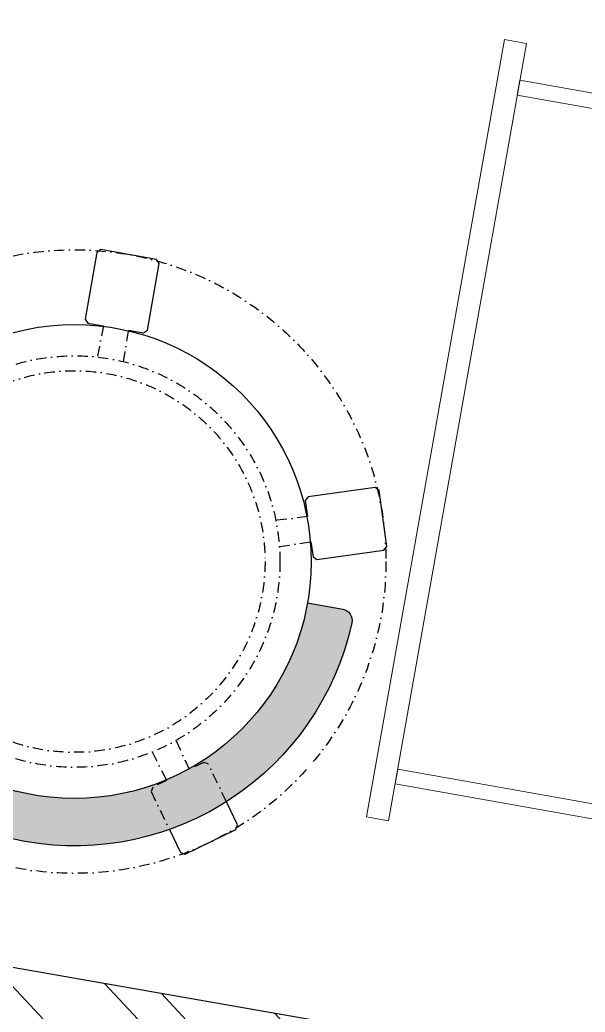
# Model space of a CAD drawing. Header units: feet. Extents: x 9520660 to 9546195, y -5934217 to -5925868.
# Drawn here: x 9539607 to 9540061, y -5933003 to -5932208 of the extents above; entities that cross this region are included whole.
import ezdxf

# ---------------------------------------------------------------- set-up
doc = ezdxf.new("R2010")
doc.units = ezdxf.units.FT
doc.header["$LTSCALE"] = 33
doc.header["$MEASUREMENT"] = 0
doc.linetypes.add('DASHDOT2', pattern=[0.5, 0.25, -0.125, 0, -0.125])
doc.layers.add('A-WALL', color=1, linetype='Continuous')
for name, color, linetype, lineweight in [('HATCH', 9, 'Continuous', 9), ('LENS-FURNITURE', 13, 'Continuous', 9), ('LENS_DIMENSION', 193, 'Continuous', 0), ('LN-ELEVATION-1', 81, 'Continuous', 25), ('LN-HATCH', 251, 'Continuous', 0)]:
    doc.layers.add(name, color=color, linetype=linetype, lineweight=lineweight)

# ---------------------------------------------------------------- blocks, each defined once
blk = doc.blocks.new('A$Ccbeffd58')
at = {"layer": 'LN-HATCH'}
h = blk.add_hatch(dxfattribs=at)
h.set_pattern_fill('ANSI32', color=256, scale=222, angle=88.10999999999999)
h.set_pattern_definition([(133.11, (-3280598.147766057, 5458342.270781114), (-60.77608072651567, -56.89314995255626), []), (133.11, (-3280596.853455801, 5458381.493857941), (-60.77608072651567, -56.89314995255626), [])])
h.paths.add_polyline_path([(-18276.36127662658, 8098.487882137298), (-23145.36127662659, 8098.487882137298), (-23145.36127662659, 8358.487882614136), (-18276.36127662658, 8358.487882614136)])
h.paths.add_polyline_path([(-17465.36127567291, 8098.487882137298), (-18006.36127567291, 8098.487882137298), (-18006.36127567291, 8358.487882614136), (-17465.36127567291, 8358.487882614136)])
h.paths.add_polyline_path([(-23405.36127567292, 8028.487882614136), (-23145.36127662659, 8028.487882614136), (-23145.36127662659, 7728.487882137298), (-23405.36127567292, 7728.487882137298)])
h.paths.add_polyline_path([(-13299.24733989406, 7964.412963810376), (-13928.11376476288, 8075.950033187867), (-17205.36127567291, 8358.487882614136), (-17205.36127567291, 8078.487882137299), (-13334.30142593384, 7767.390025138855)])
h.paths.add_polyline_path([(-9341.102614637, 7262.388108602725), (-13043.43775081634, 7919.042037963866), (-13088.84325852291, 7663.037468669005), (-9386.508122027386, 7006.383543369359)])
h.paths.add_polyline_path([(909.8857962105579, 5444.251290304783), (-9085.098045349121, 7216.982600688935), (-9130.503551920876, 6960.97803875804), (864.4802885067445, 5188.246720881858)])
h.paths.add_polyline_path([(-1315.127201080322, 494.1959447860718), (-2126.464902950479, 636.0316346665732), (-1864.47186111122, 2113.196394179409), (-633.1692544836822, 1897.784076972383), (-606.9736973264596, 2045.479426500767), (-1986.032616749302, 2286.741221772635), (-2274.182164023255, 662.10129349619), (-9968.289528647903, 2009.119458640926), (-10007.65328121185, 1752.056497573853), (-1359.963894844055, 238.091139793396)])
h.paths.add_polyline_path([(-156.310391171181, 291.7685235658118), (716.7853437392762, 5214.442206233314), (864.4802885067445, 5188.246720881858), (-8.634417153690263, 265.4660807558912)])
h.paths.add_polyline_path([(-1019.621657371521, 442.4612979888916), (-8.599672972456801, 265.6599379153194), (-53.47032949946447, 9.36113943402469), (-1064.458351256326, 186.3564923033118)])
h.paths.add_polyline_path([(-10224.38825009716, 2053.955087784678), (-13961.74511241913, 2708.260366439819), (-14006.86066056555, 2452.176942850463), (-10263.74902057648, 1796.891603946686)])
h.paths.add_polyline_path([(-14217.13239002228, 2757.070253372193), (-14278.71927928924, 2768.840804576874), (-17205.36127567291, 2940.487882614135), (-17205.36127567291, 2680.487882137299), (-14310.87090110779, 2510.279701709747), (-14262.24617862701, 2500.986493110657)])
h.paths.add_polyline_path([(-17465.36127567291, 2940.487882614135), (-23145.36127662659, 2940.487882614135), (-23145.36127662659, 2680.487882137299), (-17465.36127567291, 2680.487882137299)])
h.paths.add_polyline_path([(-23405.36127567292, 3250.487882614136), (-23145.36127662659, 3250.487882614136), (-23145.36127662659, 3010.487882137299), (-23405.36127567292, 3010.487882137299)])
at = {"layer": 'A-WALL'}
blk.add_lwpolyline([(-1315.127201080322, 494.1959447860718), (-2126.464902950479, 636.0316346665732), (-1864.47186111122, 2113.196394179409), (-633.1692544836822, 1897.784076972383), (-606.9736973264596, 2045.479426500767), (-1986.032616749302, 2286.741221772635), (-2274.182164023255, 662.10129349619), (-9968.289528647903, 2009.119458640926), (-10007.65328121185, 1752.056497573853), (-1359.963894844055, 238.091139793396)], close=True, dxfattribs=at)
blk = doc.blocks.new('TRIAL SET CABINET 633x500')
at = {"layer": 'LENS-FURNITURE'}
h = blk.add_hatch(color=9, dxfattribs=at)
h.dxf.hatch_style = 1
edge = h.paths.add_edge_path()
edge.add_line((-8.54246803093703, -981.9670201920668), (115.9083254579454, -857.5162267031847))
edge.add_arc((107.4230440836399, -849.030945328879), 12.00000000009463, 315, 405)
edge.add_line((115.9083254579454, -840.5456639545736), (-58.03994271345434, -666.5973957831737))
edge.add_arc((-66.52522408775982, -675.0826771574792), 12.00000000009463, 45.00000000000002, 135)
edge.add_line((-75.01050546206531, -666.5973957831737), (-199.4612989509478, -791.0481892720562))
edge.add_arc((-190.9760175766423, -799.5334706454303), 11.99999999943607, 135.0000000031442, 225.0000000031442)
edge.add_line((-199.4612989500165, -808.0187520197359), (-25.5130307786167, -981.967020191136))
edge.add_arc((-17.02774940431148, -973.4817388177615), 11.99999999943605, 224.9999999968574, 314.9999999968578)
h.paths.add_polyline_path([(-17.02774940524252, -955.0969625067663), (89.03826777357607, -849.0309453279477), (-66.52522408775982, -693.4674534666119), (-172.5912412665784, -799.5334706454305)], flags=16)
edge = h.paths.add_edge_path(flags=16)
edge.add_line((-138.2965623782947, -741.9042679787381), (-124.1544267544522, -727.7621323548956))
edge.add_arc((-121.3259996296837, -730.5905594796641), 4.000000000031514, 45.00000000000051, 134.9999999999996, ccw=False)
edge.add_arc((-121.3259996296838, -730.5905594796641), 4.000000000031584, -45.000000000000625, 44.999999999999375, ccw=False)
edge.add_line((-118.4975725049153, -733.4189866044327), (-132.6397081287578, -747.561122228275))
edge.add_arc((-135.4681352535263, -744.7326951035067), 4.000000000031524, 225.0000000000006, 314.99999999999966, ccw=False)
edge.add_arc((-135.4681352535261, -744.7326951035066), 4.000000000031665, 135.0000000000006, 225.0000000000006, ccw=False)
edge = h.paths.add_edge_path(flags=16)
edge.add_arc((44.84409394953398, -910.9027886827243), 7, 0, 360)
at = {"layer": 'LENS-FURNITURE', "lineweight": 0}
h = blk.add_hatch(dxfattribs=at)
h.set_pattern_fill('ANSI31', color=252, scale=10, angle=405)
h.set_pattern_definition([(90, (-3772352.875833935, -3684050.327587578), (-1.25, 2e-16), [])])
edge = h.paths.add_edge_path()
edge.add_line((-138.2965623782947, -741.9042679787381), (-124.1544267544522, -727.7621323548956))
edge.add_arc((-121.3259996296837, -730.5905594796641), 4.000000000031514, 45.00000000000051, 134.9999999999996, ccw=False)
edge.add_arc((-121.3259996296838, -730.5905594796641), 4.000000000031584, -45.000000000000625, 44.999999999999375, ccw=False)
edge.add_line((-118.4975725049153, -733.4189866044327), (-132.6397081287578, -747.561122228275))
edge.add_arc((-135.4681352535263, -744.7326951035067), 4.000000000031524, 225.0000000000006, 314.99999999999966, ccw=False)
edge.add_arc((-135.4681352535261, -744.7326951035066), 4.000000000031665, 135.0000000000006, 225.0000000000006, ccw=False)
edge = h.paths.add_edge_path()
edge.add_arc((44.84409394953398, -910.9027886827243), 7, 0, 360)
at = {"layer": 'LENS-FURNITURE'}
blk.add_lwpolyline([(119.4230440827086, -352.4817388160154), (119.4230440827086, -985.4817388160156), (-380.5769559172913, -985.4817388160156), (-380.5769559172913, -352.4817388160154)], close=True, dxfattribs=at)
at = {"layer": 'LENS-FURNITURE', "color": 146}
for points in [[(338.5359051078558, -352.4817388160154), (338.5359051078558, -985.4817388160156), (356.5359051078559, -985.4817388160156), (356.5359051078559, -352.4817388160154)], [(-63.4640948921442, -382.4817388160154), (-63.4640948921442, -394.4817388160154), (338.5359051078558, -394.4817388160154), (338.5359051078558, -382.4817388160154)], [(-63.4640948921442, -394.4817388160154), (-63.4640948921442, -943.4817388160153), (-51.4640948921442, -943.4817388160153), (-51.4640948921442, -394.4817388160154)], [(-63.4640948921442, -955.4817388160152), (-63.4640948921442, -943.4817388160153), (338.5359051078558, -943.4817388160153), (338.5359051078558, -955.4817388160152)]]:
    blk.add_lwpolyline(points, close=True, dxfattribs=at)
at = {"layer": 'LENS-FURNITURE', "color": 18, "lineweight": 30}
for points in [[(-8.54246803093703, -981.9670201920668), (115.9083254579454, -857.5162267031847, 0.4142135623730951), (115.9083254579454, -840.5456639545736), (-58.03994271345434, -666.5973957831737, 0.4142135623730951), (-75.01050546206531, -666.5973957831737), (-199.4612989509478, -791.0481892720562, 0.4142135623730951), (-199.4612989500165, -808.0187520197359), (-25.51303077861669, -981.967020191136, 0.4142135623730951)], [(-138.2965623782947, -741.9042679787381), (-124.1544267544522, -727.7621323548956, -0.4142135623730951), (-118.4975725049153, -727.7621323548956), (-118.4975725049153, -727.7621323548956, -0.4142135623730951), (-118.4975725049153, -733.4189866044327), (-132.6397081287578, -747.561122228275, -0.4142135623730951), (-138.2965623782947, -747.561122228275), (-138.2965623782947, -747.561122228275, -0.4142135623730951)]]:
    blk.add_lwpolyline(points, format="xyb", close=True, dxfattribs=at)
blk.add_lwpolyline([(-17.02774940524252, -955.0969625067663), (89.03826777357607, -849.0309453279477), (-66.52522408775982, -693.4674534666119), (-172.5912412665784, -799.5334706454305)], close=True, dxfattribs=at)
blk.add_circle((44.84409394953398, -910.9027886827243), 7, dxfattribs=at)
blk = doc.blocks.new('DR STOOL')
at = {"layer": 'HATCH'}
h = blk.add_hatch(dxfattribs=at)
h.set_pattern_fill('ANSI36', color=250, angle=-90.00000000000001)
h.set_pattern_definition([(315, (-227.8099174643867, 917.3997257252777), (6.173926083235043, -1.683798022700468), [7.9375, -1.587499999999999, 0, -1.587499999999999])])
edge = h.paths.add_edge_path()
edge.add_line((-190.0000000041909, 4.511094e-10), (-218.6899174675346, 4.511094e-10))
edge.add_arc((-218.6899174670689, 9.120000000388245), 9.119999999940092, 177.6119845363388, 269.9999999996136, ccw=False)
edge.add_arc((-1.8626451e-09, 3.565219e-10), 228.000000002257, 2.3880154632688004, 177.6119845367313, ccw=False)
edge.add_arc((218.6899174633436, 9.120000000497384), 9.120000000051716, -90.00000000034493, 2.3880154629299, ccw=False)
edge.add_line((218.6899174633436, 4.511094e-10), (190, 4.511094e-10))
edge.add_arc((-1.8626451e-09, 4.511094e-10), 190.000000001979, -1.27e-14, 180)
at = {"layer": 'LN-ELEVATION-1', "color": 1, "ltscale": 100}
for p, q in [((-128.6221585394814, 215.4841044476634), (-165.2704676063731, 189.0243927398114)), ((-124.7228340068832, 214.8545704018979), (-128.6221585394814, 215.4841044476634)), ((-112.6981821293011, 198.1996966340157), (-124.7228340068832, 214.8545704018979)), ((124.7553772013634, 214.9803744515593), (112.5488144652918, 198.2845540212292)), ((128.7014972954057, 215.5933048763618), (124.7553772013634, 214.9803744515593)), ((128.7014972954057, 215.5933048763618), (124.7553772013634, 214.9803744515593)), ((165.1911288509145, 188.915192311113), (128.7014972954057, 215.5933048763618)), ((165.1911288509145, 188.915192311113), (128.7014972954057, 215.5933048763618)), ((-165.2704676063731, 189.0243927398114), (-165.9069543029182, 185.0820035930228)), ((-165.9069543029182, 185.0820035930228), (-153.8003208162263, 168.3135803133482)), ((153.6734594982117, 168.4294150282658), (165.7973639420234, 185.0121775862135)), ((165.7973639420234, 185.0121775862135), (165.1911288509145, 188.915192311113)), ((165.7973639420234, 185.0121775862135), (165.1911288509145, 188.915192311113)), ((-191.2928382232785, -35.45407700946089), (-242.9550312487409, -52.24013893969095)), ((-187.9259491492994, -37.1695928365807), (-191.2928382232785, -35.45407700946089)), ((-184.1424400564283, -48.81403796559607), (-187.9259491492994, -37.1695928365807)), ((188.0651108901948, -36.96233201187715), (184.0504167033359, -49.19388854173303)), ((191.3981811110861, -35.27656588272658), (188.0651108901948, -36.96233201187715)), ((243.0100176925771, -52.21682526778022), (191.3981811110861, -35.27656588272658)), ((-242.9550312487409, -52.24013893969095), (-244.7482102331705, -55.75945052818861)), ((244.8123673382215, -55.78040257930116), (243.0100176925771, -52.21682526778022)), ((-244.7482102331705, -55.75945052818861), (-230.7800458371639, -98.74904560100549)), ((230.715890809428, -98.7280946081737), (244.8123673382215, -55.78040257930116)), ((-173.8639617776498, -80.4479453730819), (-177.8421125086024, -68.2044548037811)), ((177.6922140880488, -68.56540505095472), (173.8739495249465, -80.1985000452405)), ((-227.2218665438704, -100.5620286722478), (-175.5596735184081, -83.7759667420105)), ((-175.5596735184081, -83.7759667420105), (-173.8639617776498, -80.4479453730819)), ((173.8739495249465, -80.1985000452405), (175.5794035866856, -83.5704969359358)), ((175.5794035866856, -83.5704969359358), (227.1912401677109, -100.5107563209894)), ((-230.7800458371639, -98.74904560100549), (-227.2218665438704, -100.5620286722478)), ((227.1912401677109, -100.5107563209894), (230.715890809428, -98.7280946081737)), ((-22.72193054761737, -190.2142363802995), (-25.39390889601782, -192.886214728569)), ((-10.47823652112856, -190.2142363802995), (-22.72193054761737, -190.2142363802995)), ((22.78362171910703, -190.2142363802995), (9.910054048988968, -190.2142363802995)), ((25.42475448176265, -192.8553691428751), (22.78362171910703, -190.2142363802995)), ((-25.39390889601782, -192.886214728569), (-25.39390889601782, -247.2070584567482)), ((25.42475448176265, -247.1762128710543), (25.42475448176265, -192.8553691428751)), ((-25.39390889601782, -247.2070584567482), (-22.60096735274419, -250)), ((-22.60096735274419, -250), (22.60096735274419, -250)), ((22.60096735274419, -250), (25.42475448176265, -247.1762128710543))]:
    blk.add_line(p, q, dxfattribs=at)
at = {"layer": 'LN-ELEVATION-1', "linetype": 'DASHDOT2'}
for p, q in [((-92.92521573789418, 170.8129362839827), (-112.6981821293011, 198.1996966340157)), ((112.5488144652918, 198.2845540212292), (92.69529851106927, 171.1294289919315)), ((-153.8003208162263, 168.3135803133482), (-134.1093360339291, 141.0403694751003)), ((-93.52748446213081, 167.0824927485227), (-92.92521573789418, 170.8129362839827)), ((92.69529851106927, 171.1294289919315), (93.26858203159645, 167.4385604566923)), ((93.26858203159645, 167.4385604566923), (103.6608748426661, 159.8406005539291)), ((133.7372852512635, 141.1612321265929), (153.6734594982117, 168.4294150282658)), ((-103.4542870586738, 159.9154408004979), (-93.52748446213081, 167.0824927485227)), ((-88.15393704269081, 139.4771787207864), (-103.4542870586738, 159.9154408004979)), ((103.6608748426661, 159.8406005539291), (88.19885099539533, 139.4487815762331)), ((-130.4219571123831, 140.4450534014686), (-119.9844727469608, 147.9808124662595)), ((-119.9844727469608, 147.9808124662595), (-105.3687285655178, 126.9741353208374)), ((105.4096150295809, 126.94019481352), (120.1194891873747, 147.8074627162714)), ((120.1194891873747, 147.8074627162714), (130.0033113472163, 140.5812532722048)), ((-134.1093360339291, 141.0403694751003), (-130.4219571123831, 140.4450534014686)), ((130.0033113472163, 140.5812532722048), (133.7372852512635, 141.1612321265929)), ((-159.954806596972, -40.49024384317454), (-184.1424400564283, -48.81403796559607)), ((184.0504167033359, -49.19388854173303), (159.8786162491887, -40.79004861696012)), ((-177.8421125086024, -68.2044548037811), (-153.4148110738024, -60.73628028803068)), ((153.3006618716754, -61.02382378749462), (177.6922140880488, -68.56540505095472)), ((-10.92024635523557, -164.6382343793375), (-10.47823652112856, -190.2142363802995)), ((9.910054048988968, -190.2142363802995), (10.35584833659231, -164.674698740353))]:
    blk.add_line(p, q, dxfattribs=at)
at = {"layer": 'LN-ELEVATION-1', "color": 1, "ltscale": 100}
blk.add_lwpolyline([(-190.0000000023283, 0), (-218.6899174656719, 0, -0.4264743413925903), (-227.8019973598421, 9.5, -0.959166304662544), (227.8019973593764, 9.5, -0.4264743413925903), (218.6899174647406, 0), (190.0000000013969, 0)], format="xyb", dxfattribs=at)
at = {"layer": 'LN-ELEVATION-1', "linetype": 'DASHDOT2'}
for radius in [250, 165, 153]:
    blk.add_circle((0, 0), radius, dxfattribs=at)
at = {"layer": 'LN-ELEVATION-1', "color": 1, "ltscale": 100}
blk.add_circle((0, 0), 190, dxfattribs=at)

msp = doc.modelspace()

# ---------------------------------------------------------------- block references
at = {"layer": 'LENS-FURNITURE', "xscale": -1, "rotation": 349.9424906603438}
msp.add_blockref('TRIAL SET CABINET 633x500', (9540408.44436811, -5931938.635989732), dxfattribs=at)
at = {"layer": 'LENS-FURNITURE', "rotation": 169.9424906603437}
msp.add_blockref('DR STOOL', (9539650.821909592, -5932642.023436943), dxfattribs=at)
at = {"layer": 'LENS_DIMENSION'}
msp.add_blockref('A$Ccbeffd58', (9545285.041631384, -5934226.640020618), dxfattribs=at)

doc.saveas('drawing.dxf')
